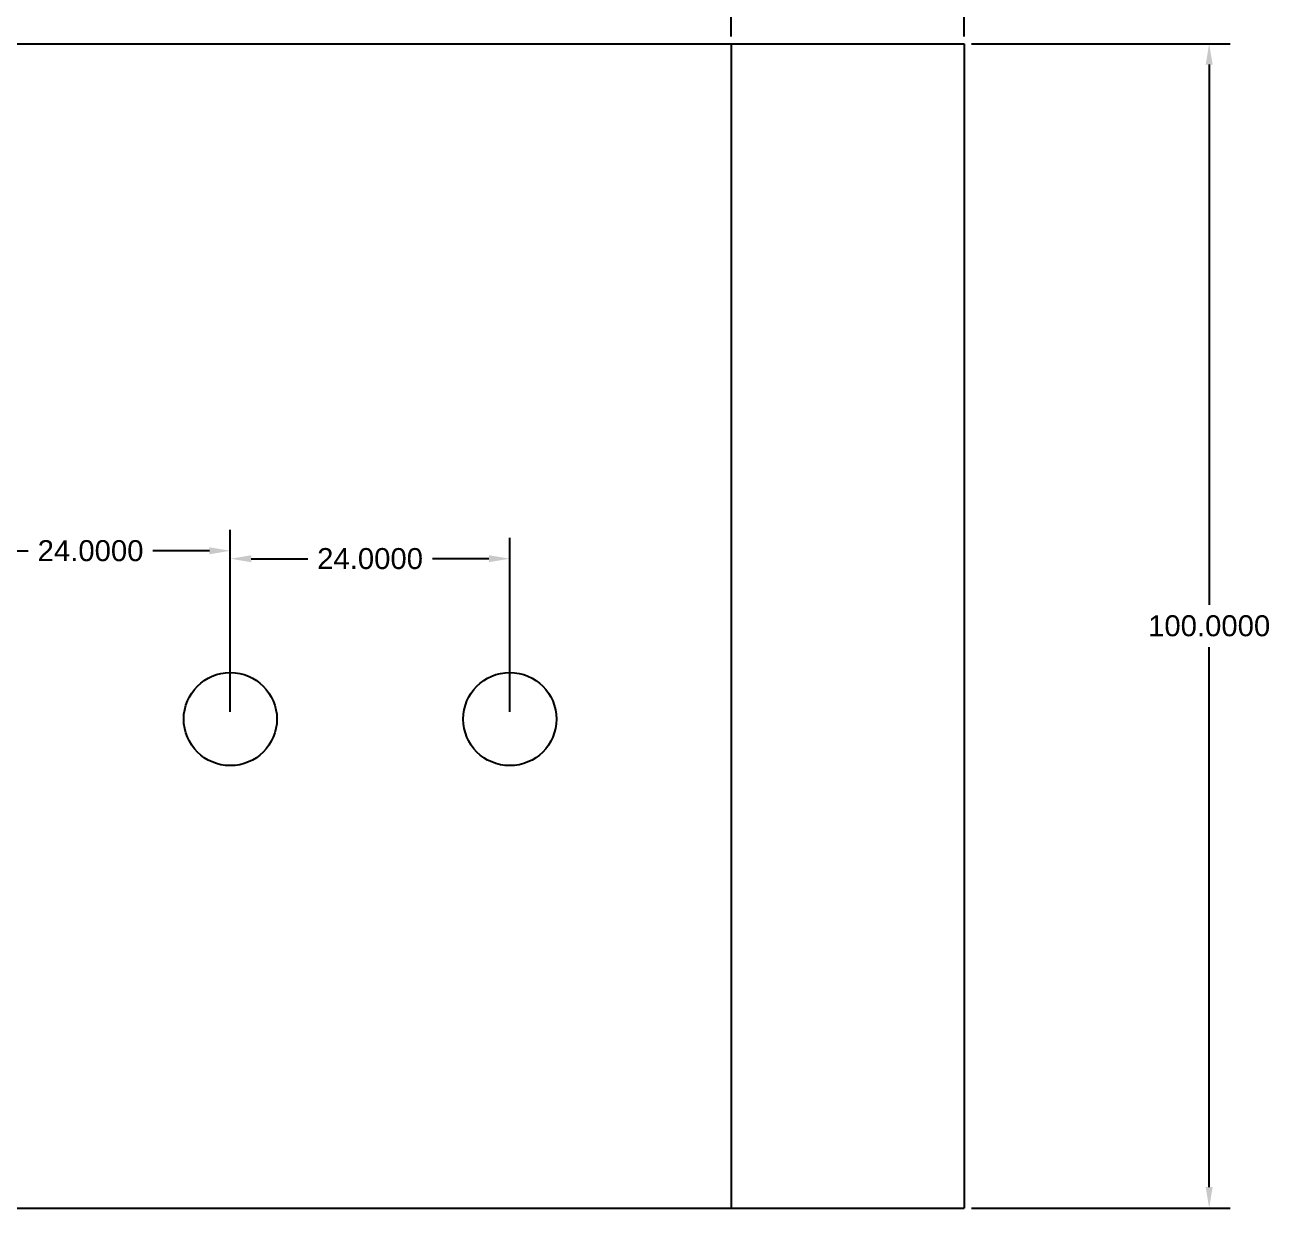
# Model space of a CAD drawing. Header units: inches. Extents: x -1574 to 492, y -294 to 234.
# Drawn here: x 43.9 to 150.7, y 2.7 to 104.3 of the extents above; entities that cross this region are included whole.
import ezdxf

# ---------------------------------------------------------------- set-up
doc = ezdxf.new("R2010")
doc.units = ezdxf.units.IN
doc.header["$MEASUREMENT"] = 0
doc.layers.add('Chamber', color=9, linetype='Continuous')
doc.styles.get("Standard").update_dxf_attribs({"font": 'ARIAL.TTF'})
doc.dimstyles.get("Standard").update_dxf_attribs({"dimtxt": 0.18, "dimasz": 0.18, "dimexe": 0.18, "dimexo": 0.0625, "dimgap": 0.09, "dimtad": 0, "dimtih": 1, "dimtoh": 1, "dimdec": 4, "dimzin": 0, "dimdsep": 46, "dimtxsty": 'Standard', "dimcen": 0.09, "dimadec": 0, "dimazin": 0, "dimtfac": 1, "dimtdec": 4, "dimtofl": 0, "dimtmove": 0, "dimatfit": 3, "dimfxl": 0, "dimtolj": 1, "dimtzin": 0, "dimarcsym": 0})

# ---------------------------------------------------------------- blocks, each defined once
blk = doc.blocks.new('*D1')
at = {"layer": 'Chamber', "color": 0, "lineweight": -2, "transparency": 16777216}
for p, q in [((125.16, 102.73), (147.38, 102.73)), ((145.58, 100.93), (145.58, 54.55)), ((145.58, 4.53), (145.58, 50.91)), ((125.16, 2.73), (147.38, 2.73))]:
    blk.add_line(p, q, dxfattribs=at)
at = {"layer": 'Chamber', "color": 0, "transparency": 16777216}
for points in [[(145.28, 100.93), (145.88, 100.93), (145.58, 102.73)], [(145.28, 4.53), (145.88, 4.53), (145.58, 2.73)]]:
    blk.add_solid(points, dxfattribs=at)
at = {"layer": 'Defpoints', "color": 0, "transparency": 16777216}
for p in [(124.53, 102.73), (124.53, 2.73), (145.58, 2.73)]:
    blk.add_point(p, dxfattribs=at)
at = {"layer": 'Chamber', "color": 0, "transparency": 16777216, "insert": (145.58, 52.73), "char_height": 1.8, "attachment_point": 5}
blk.add_mtext('\\A1;100.0000', dxfattribs=at)
blk = doc.blocks.new('*D4')
at = {"layer": 'Chamber', "color": 0, "lineweight": -2, "transparency": 16777216}
for p, q in [((37.53, 45.35), (37.53, 60.98)), ((61.53, 45.35), (61.53, 60.98)), ((39.33, 59.18), (44.18, 59.18)), ((59.73, 59.18), (54.88, 59.18))]:
    blk.add_line(p, q, dxfattribs=at)
at = {"layer": 'Chamber', "color": 0, "transparency": 16777216}
for points in [[(39.33, 59.48), (39.33, 58.88), (37.53, 59.18)], [(59.73, 59.48), (59.73, 58.88), (61.53, 59.18)]]:
    blk.add_solid(points, dxfattribs=at)
at = {"layer": 'Defpoints', "color": 0, "transparency": 16777216}
for p in [(61.53, 59.18), (37.53, 44.73), (61.53, 44.73)]:
    blk.add_point(p, dxfattribs=at)
at = {"layer": 'Chamber', "color": 0, "transparency": 16777216, "insert": (49.53, 59.18), "char_height": 1.8, "attachment_point": 5}
blk.add_mtext('\\A1;24.0000', dxfattribs=at)
blk = doc.blocks.new('*D5')
at = {"layer": 'Chamber', "color": 0, "lineweight": -2, "transparency": 16777216}
for p, q in [((61.53, 45.35), (61.53, 60.3)), ((85.53, 45.35), (85.53, 60.3)), ((63.33, 58.5), (68.18, 58.5)), ((83.73, 58.5), (78.88, 58.5))]:
    blk.add_line(p, q, dxfattribs=at)
at = {"layer": 'Chamber', "color": 0, "transparency": 16777216}
for points in [[(63.33, 58.8), (63.33, 58.2), (61.53, 58.5)], [(83.73, 58.8), (83.73, 58.2), (85.53, 58.5)]]:
    blk.add_solid(points, dxfattribs=at)
at = {"layer": 'Defpoints', "color": 0, "transparency": 16777216}
for p in [(85.53, 58.5), (61.53, 44.73), (85.53, 44.73)]:
    blk.add_point(p, dxfattribs=at)
at = {"layer": 'Chamber', "color": 0, "transparency": 16777216, "insert": (73.53, 58.5), "char_height": 1.8, "attachment_point": 5}
blk.add_mtext('\\A1;24.0000', dxfattribs=at)
blk = doc.blocks.new('*D6')
at = {"layer": 'Chamber', "color": 0, "lineweight": -2, "transparency": 16777216}
for p, q in [((104.53, 103.35), (104.53, 112.23)), ((124.53, 103.35), (124.53, 112.23)), ((106.33, 110.43), (109.18, 110.43)), ((122.73, 110.43), (119.88, 110.43))]:
    blk.add_line(p, q, dxfattribs=at)
at = {"layer": 'Chamber', "color": 0, "transparency": 16777216}
for points in [[(106.33, 110.73), (106.33, 110.13), (104.53, 110.43)], [(122.73, 110.73), (122.73, 110.13), (124.53, 110.43)]]:
    blk.add_solid(points, dxfattribs=at)
at = {"layer": 'Defpoints', "color": 0, "transparency": 16777216}
for p in [(124.53, 110.43), (104.53, 102.73), (124.53, 102.73)]:
    blk.add_point(p, dxfattribs=at)
at = {"layer": 'Chamber', "color": 0, "transparency": 16777216, "insert": (114.53, 110.43), "char_height": 1.8, "attachment_point": 5}
blk.add_mtext('\\A1;20.0000', dxfattribs=at)
blk = doc.blocks.new('*D7')
at = {"layer": 'Chamber', "color": 0, "lineweight": -2, "transparency": 16777216}
for p, q in [((8.53, 103.35), (8.53, 122.21)), ((124.53, 103.98), (124.53, 122.21)), ((10.33, 120.41), (60.58, 120.41)), ((122.73, 120.41), (72.48, 120.41))]:
    blk.add_line(p, q, dxfattribs=at)
at = {"layer": 'Chamber', "color": 0, "transparency": 16777216}
for points in [[(10.33, 120.71), (10.33, 120.11), (8.53, 120.41)], [(122.73, 120.71), (122.73, 120.11), (124.53, 120.41)]]:
    blk.add_solid(points, dxfattribs=at)
at = {"layer": 'Defpoints', "color": 0, "transparency": 16777216}
for p in [(124.53, 120.41), (8.53, 102.73), (124.53, 103.35)]:
    blk.add_point(p, dxfattribs=at)
at = {"layer": 'Chamber', "color": 0, "transparency": 16777216, "insert": (66.53, 120.41), "char_height": 1.8, "attachment_point": 5}
blk.add_mtext('\\A1;116.0000', dxfattribs=at)

msp = doc.modelspace()

# ---------------------------------------------------------------- linework, layer by layer
at = {"layer": 'Chamber'}
for p, q in [((8.53123, 102.72858), (124.53123, 102.72858)), ((104.53123, 102.72858), (104.53123, 2.72858)), ((124.53123, 102.72858), (124.53123, 2.72858)), ((8.53123, 2.72858), (124.53123, 2.72858))]:
    msp.add_line(p, q, dxfattribs=at)
for centre in [(61.53123, 44.72858), (85.53123, 44.72858)]:
    msp.add_circle(centre, 4, dxfattribs=at)

# ---------------------------------------------------------------- dimensions: what is measured, and where the dimension line sits
for base, p1, p2, picture, middle in [((124.53123, 120.41161), (8.53123, 102.72858), (124.53123, 103.35358), '*D7', (66.53123, 120.41161)), ((124.53123, 110.43294), (104.53123, 102.72858), (124.53123, 102.72858), '*D6', (114.53123, 110.43294)), ((61.53123, 59.17887), (37.53123, 44.72858), (61.53123, 44.72858), '*D4', (49.53123, 59.17887)), ((85.53123, 58.49851), (61.53123, 44.72858), (85.53123, 44.72858), '*D5', (73.53123, 58.49851))]:
    dim = msp.add_linear_dim(base=base, p1=p1, p2=p2, dimstyle='Standard', override={"dimscale": 10}, dxfattribs=at)
    dim.commit()
    dim.dimension.update_dxf_attribs({"geometry": picture, "text_midpoint": middle})
dim = msp.add_linear_dim(base=(145.58255, 2.72858), p1=(124.53123, 102.72858), p2=(124.53123, 2.72858), angle=90, dimstyle='Standard', override={"dimscale": 10}, dxfattribs=at)
dim.commit()
dim.dimension.update_dxf_attribs({"geometry": '*D1', "text_midpoint": (145.58255, 52.72858)})

doc.saveas('drawing.dxf')
